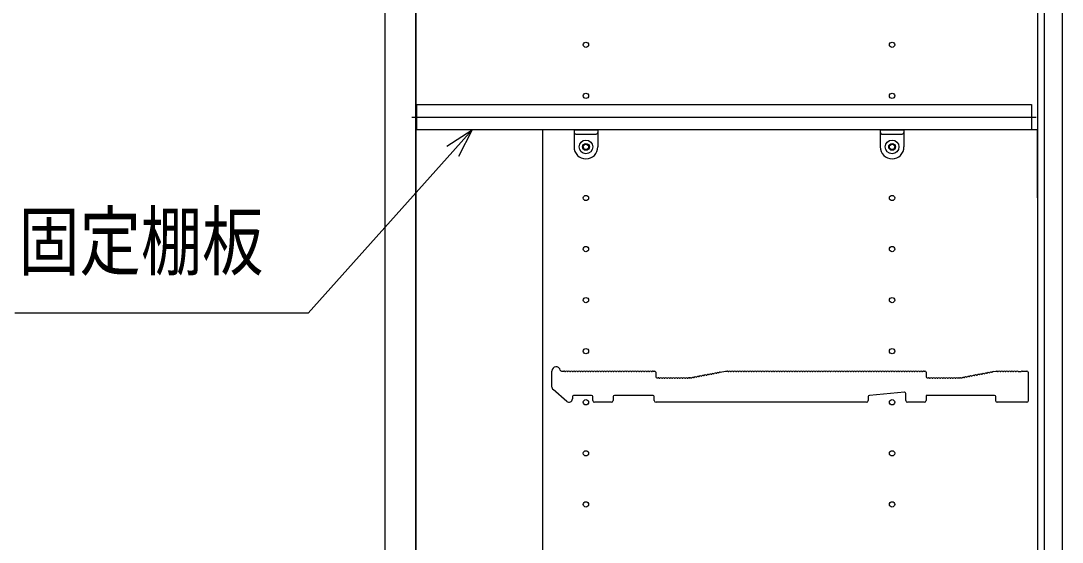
# Model space of a CAD drawing. Units: millimetres, scale not verified. Extents: x -4205 to 4205, y -2970 to 2970.
# Drawn here: x -3719 to -3107, y 51 to 357 of the extents above; entities that cross this region are included whole.
import ezdxf
from ezdxf.enums import TextEntityAlignment as Align

# ---------------------------------------------------------------- set-up
doc = ezdxf.new("R2010")
doc.units = ezdxf.units.MM
doc.header["$LTSCALE"] = 20
for name, color, linetype in [('0-2_YKK_11', 7, 'Continuous'), ('0-3_YKK_12', 2, 'Continuous'), ('0-4_YKK_13', 4, 'Continuous'), ('0-5_YKK_D', 6, 'Continuous')]:
    doc.layers.add(name, color=color, linetype=linetype)
doc.styles.add('ＭＳ ゴシック', font='')
doc.styles.get('ＭＳ ゴシック').set_extended_font_data('MS Gothic')

msp = doc.modelspace()

# ---------------------------------------------------------------- linework, layer by layer
at = {"layer": '0-2_YKK_11'}
for p, q in [((-3406.98, 141.91), (-3406.98, 151.3)), ((-3401.36, 151.3), (-3399.98, 151.3)), ((-3399.42, 151.1), (-3399.04, 151.1)), ((-3397.92, 151.1), (-3397.54, 151.1)), ((-3396.42, 151.1), (-3396.04, 151.1)), ((-3394.92, 151.1), (-3394.54, 151.1)), ((-3393.42, 151.1), (-3393.04, 151.1)), ((-3391.92, 151.1), (-3391.54, 151.1)), ((-3390.42, 151.1), (-3390.04, 151.1)), ((-3388.92, 151.1), (-3388.54, 151.1)), ((-3387.42, 151.1), (-3387.04, 151.1)), ((-3385.92, 151.1), (-3385.54, 151.1)), ((-3384.42, 151.1), (-3384.04, 151.1)), ((-3382.92, 151.1), (-3382.54, 151.1)), ((-3381.42, 151.1), (-3381.04, 151.1)), ((-3379.92, 151.1), (-3379.54, 151.1)), ((-3378.42, 151.1), (-3378.04, 151.1)), ((-3376.92, 151.1), (-3376.54, 151.1)), ((-3375.42, 151.1), (-3375.04, 151.1)), ((-3373.92, 151.1), (-3373.54, 151.1)), ((-3372.42, 151.1), (-3372.04, 151.1)), ((-3370.92, 151.1), (-3370.54, 151.1)), ((-3369.42, 151.1), (-3369.04, 151.1)), ((-3367.92, 151.1), (-3367.54, 151.1)), ((-3366.42, 151.1), (-3366.04, 151.1)), ((-3364.92, 151.1), (-3364.54, 151.1)), ((-3363.42, 151.1), (-3363.04, 151.1)), ((-3361.92, 151.1), (-3361.54, 151.1)), ((-3360.42, 151.1), (-3360.04, 151.1)), ((-3358.92, 151.1), (-3358.54, 151.1)), ((-3357.42, 151.1), (-3357.04, 151.1)), ((-3355.92, 151.1), (-3355.54, 151.1)), ((-3354.42, 151.1), (-3354.04, 151.1)), ((-3352.92, 151.1), (-3352.54, 151.1)), ((-3351.42, 151.1), (-3351.04, 151.1)), ((-3349.92, 151.1), (-3349.54, 151.1)), ((-3348.42, 151.1), (-3348.04, 151.1)), ((-3347.48, 151.3), (-3346.68, 151.3)), ((-3345.98, 150.6), (-3345.98, 148)), ((-3345.28, 147.3), (-3344.48, 147.3)), ((-3343.92, 147.1), (-3343.54, 147.1)), ((-3342.42, 147.1), (-3342.04, 147.1)), ((-3340.92, 147.1), (-3340.54, 147.1)), ((-3339.42, 147.1), (-3339.04, 147.1)), ((-3337.92, 147.1), (-3337.54, 147.1)), ((-3336.42, 147.1), (-3336.04, 147.1)), ((-3334.92, 147.1), (-3334.54, 147.1)), ((-3333.42, 147.1), (-3333.04, 147.1)), ((-3331.92, 147.1), (-3331.54, 147.1)), ((-3330.42, 147.1), (-3330.04, 147.1)), ((-3328.92, 147.1), (-3328.54, 147.1)), ((-3327.42, 147.1), (-3327.04, 147.1)), ((-3326.48, 147.3), (-3326.05, 147.3)), ((-3326.05, 147.3), (-3326.48, 147.3)), ((-3325.19, 147.25), (-3324.81, 147.32)), ((-3323.71, 147.53), (-3323.34, 147.6)), ((-3322.24, 147.81), (-3321.87, 147.88)), ((-3320.77, 148.09), (-3320.39, 148.16)), ((-3319.29, 148.37), (-3318.92, 148.44)), ((-3317.82, 148.65), (-3317.44, 148.72)), ((-3316.35, 148.93), (-3315.97, 149)), ((-3314.87, 149.21), (-3314.5, 149.28)), ((-3313.4, 149.49), (-3313.02, 149.56)), ((-3311.93, 149.77), (-3311.55, 149.84)), ((-3310.45, 150.05), (-3310.08, 150.12)), ((-3308.98, 150.33), (-3308.6, 150.41)), ((-3303.42, 151.1), (-3303.04, 151.1)), ((-3301.92, 151.1), (-3301.54, 151.1)), ((-3300.42, 151.1), (-3300.04, 151.1)), ((-3298.92, 151.1), (-3298.54, 151.1)), ((-3297.42, 151.1), (-3297.04, 151.1)), ((-3295.92, 151.1), (-3295.54, 151.1)), ((-3294.42, 151.1), (-3294.04, 151.1)), ((-3292.92, 151.1), (-3292.54, 151.1)), ((-3291.42, 151.1), (-3291.04, 151.1)), ((-3289.92, 151.1), (-3289.54, 151.1)), ((-3288.42, 151.1), (-3288.04, 151.1)), ((-3286.92, 151.1), (-3286.54, 151.1)), ((-3285.42, 151.1), (-3285.04, 151.1)), ((-3283.92, 151.1), (-3283.54, 151.1)), ((-3282.42, 151.1), (-3282.04, 151.1)), ((-3280.92, 151.1), (-3280.54, 151.1)), ((-3279.42, 151.1), (-3279.04, 151.1)), ((-3277.92, 151.1), (-3277.54, 151.1)), ((-3276.42, 151.1), (-3276.04, 151.1)), ((-3274.92, 151.1), (-3274.54, 151.1)), ((-3273.42, 151.1), (-3273.04, 151.1)), ((-3271.92, 151.1), (-3271.54, 151.1)), ((-3270.42, 151.1), (-3270.04, 151.1)), ((-3268.92, 151.1), (-3268.54, 151.1)), ((-3267.42, 151.1), (-3267.04, 151.1)), ((-3265.92, 151.1), (-3265.54, 151.1)), ((-3264.42, 151.1), (-3264.04, 151.1)), ((-3262.92, 151.1), (-3262.54, 151.1)), ((-3261.42, 151.1), (-3261.04, 151.1)), ((-3259.92, 151.1), (-3259.54, 151.1)), ((-3258.42, 151.1), (-3258.04, 151.1)), ((-3256.92, 151.1), (-3256.54, 151.1)), ((-3255.42, 151.1), (-3255.04, 151.1)), ((-3253.92, 151.1), (-3253.54, 151.1)), ((-3252.42, 151.1), (-3252.04, 151.1)), ((-3250.92, 151.1), (-3250.54, 151.1)), ((-3249.42, 151.1), (-3249.04, 151.1)), ((-3247.92, 151.1), (-3247.54, 151.1)), ((-3246.42, 151.1), (-3246.04, 151.1)), ((-3244.92, 151.1), (-3244.54, 151.1)), ((-3243.42, 151.1), (-3243.04, 151.1)), ((-3241.92, 151.1), (-3241.54, 151.1)), ((-3240.42, 151.1), (-3240.04, 151.1)), ((-3238.92, 151.1), (-3238.54, 151.1)), ((-3237.42, 151.1), (-3237.04, 151.1)), ((-3235.92, 151.1), (-3235.54, 151.1)), ((-3234.42, 151.1), (-3234.04, 151.1)), ((-3232.92, 151.1), (-3232.54, 151.1)), ((-3231.42, 151.1), (-3231.04, 151.1)), ((-3229.92, 151.1), (-3229.54, 151.1)), ((-3228.42, 151.1), (-3228.04, 151.1)), ((-3226.92, 151.1), (-3226.54, 151.1)), ((-3225.42, 151.1), (-3225.04, 151.1)), ((-3223.92, 151.1), (-3223.54, 151.1)), ((-3222.42, 151.1), (-3222.04, 151.1)), ((-3220.92, 151.1), (-3220.54, 151.1)), ((-3219.42, 151.1), (-3219.04, 151.1)), ((-3217.92, 151.1), (-3217.54, 151.1)), ((-3216.42, 151.1), (-3216.04, 151.1)), ((-3214.92, 151.1), (-3214.54, 151.1)), ((-3213.42, 151.1), (-3213.04, 151.1)), ((-3211.92, 151.1), (-3211.54, 151.1)), ((-3210.42, 151.1), (-3210.04, 151.1)), ((-3208.92, 151.1), (-3208.54, 151.1)), ((-3207.42, 151.1), (-3207.04, 151.1)), ((-3205.92, 151.1), (-3205.54, 151.1)), ((-3204.42, 151.1), (-3204.04, 151.1)), ((-3202.92, 151.1), (-3202.54, 151.1)), ((-3201.42, 151.1), (-3201.04, 151.1)), ((-3199.92, 151.1), (-3199.54, 151.1)), ((-3198.42, 151.1), (-3198.04, 151.1)), ((-3196.92, 151.1), (-3196.54, 151.1)), ((-3195.42, 151.1), (-3195.04, 151.1)), ((-3193.92, 151.1), (-3193.54, 151.1)), ((-3192.42, 151.1), (-3192.04, 151.1)), ((-3190.92, 151.1), (-3190.54, 151.1)), ((-3189.42, 151.1), (-3189.04, 151.1)), ((-3188.48, 151.3), (-3187.68, 151.3)), ((-3186.98, 150.6), (-3186.98, 148)), ((-3186.28, 147.3), (-3185.48, 147.3)), ((-3184.92, 147.1), (-3184.54, 147.1)), ((-3183.42, 147.1), (-3183.04, 147.1)), ((-3181.92, 147.1), (-3181.54, 147.1)), ((-3180.42, 147.1), (-3180.04, 147.1)), ((-3178.92, 147.1), (-3178.54, 147.1)), ((-3177.42, 147.1), (-3177.04, 147.1)), ((-3175.92, 147.1), (-3175.54, 147.1)), ((-3174.42, 147.1), (-3174.04, 147.1)), ((-3172.92, 147.1), (-3172.54, 147.1)), ((-3171.42, 147.1), (-3171.04, 147.1)), ((-3169.92, 147.1), (-3169.54, 147.1)), ((-3168.42, 147.1), (-3168.04, 147.1)), ((-3167.48, 147.3), (-3167.05, 147.3)), ((-3166.92, 147.31), (-3166.77, 147.34)), ((-3166.19, 147.25), (-3165.81, 147.32)), ((-3164.71, 147.53), (-3164.34, 147.6)), ((-3163.24, 147.81), (-3162.87, 147.88)), ((-3161.77, 148.09), (-3161.39, 148.16)), ((-3160.29, 148.37), (-3159.92, 148.44)), ((-3158.82, 148.65), (-3158.44, 148.72)), ((-3157.35, 148.93), (-3156.97, 149)), ((-3155.87, 149.21), (-3155.5, 149.28)), ((-3154.4, 149.49), (-3154.02, 149.56)), ((-3152.93, 149.77), (-3152.55, 149.84)), ((-3151.45, 150.05), (-3151.08, 150.12)), ((-3149.98, 150.33), (-3149.6, 150.41)), ((-3148.5, 150.61), (-3148.13, 150.69)), ((-3147.62, 150.99), (-3146.05, 151.29)), ((-3145.91, 151.3), (-3145.48, 151.3)), ((-3144.92, 151.1), (-3144.54, 151.1)), ((-3143.42, 151.1), (-3143.04, 151.1)), ((-3141.92, 151.1), (-3141.54, 151.1)), ((-3140.42, 151.1), (-3140.04, 151.1)), ((-3138.92, 151.1), (-3138.54, 151.1)), ((-3137.42, 151.1), (-3137.04, 151.1)), ((-3135.92, 151.1), (-3135.54, 151.1)), ((-3134.42, 151.1), (-3134.04, 151.1)), ((-3130.48, 151.3), (-3127.68, 151.3)), ((-3126.98, 150.6), (-3126.98, 133.7)), ((-3398.29, 133.49), (-3406.29, 140.4)), ((-3394.98, 136.3), (-3394.98, 135)), ((-3383.68, 137), (-3394.28, 137)), ((-3382.98, 134), (-3382.98, 136.3)), ((-3370.98, 136.3), (-3370.98, 134)), ((-3347.48, 137), (-3370.28, 137)), ((-3346.78, 134), (-3346.78, 136.3)), ((-3220.98, 136.36), (-3220.98, 134)), ((-3199.74, 138.93), (-3220.34, 137.06)), ((-3198.98, 134), (-3198.98, 138.23)), ((-3145.98, 133.7), (-3145.98, 136.3)), ((-3371.98, 133), (-3381.98, 133)), ((-3187.98, 133), (-3197.98, 133)), ((-3127.68, 133), (-3145.28, 133))]:
    msp.add_line(p, q, dxfattribs=at)
msp.add_lwpolyline([(-3124.98, 293), (-3486.48, 293), (-3486.48, 308), (-3124.98, 308)], close=True, dxfattribs=at)
for points in [[(-3121.48, 253), (-3121.48, 293), (-3412.48, 293), (-3412.48, -1322)], [(-3325.77, 147.34), (-3325.92, 147.31), (-3325.77, 147.34)], [(-3308.09, 150.71), (-3304.98, 151.3), (-3303.98, 151.3)], [(-3132.92, 151.1), (-3132.73, 151.03), (-3131.23, 151.03), (-3131.04, 151.1)], [(-3146.68, 137), (-3186.98, 137), (-3186.98, 134)], [(-3221.98, 133), (-3248.41, 133), (-3248.65, 133.13), (-3249.31, 133.13), (-3249.55, 133), (-3276.41, 133), (-3276.65, 133.13), (-3277.31, 133.13), (-3277.55, 133), (-3304.41, 133), (-3304.65, 133.13), (-3305.31, 133.13), (-3305.55, 133), (-3345.78, 133)]]:
    msp.add_lwpolyline(points, dxfattribs=at)
for centre, radius, start, end in [((-3404.48, 151.3), 2.5, 12.63563, 180), ((-3401.36, 152), 0.7, 192.63563, 270), ((-3399.98, 150.42), 0.88, 50.536, 90), ((-3398.48, 150.42), 0.88, 50.536, 129.464), ((-3396.98, 150.42), 0.88, 50.536, 129.464), ((-3395.48, 150.42), 0.88, 50.536, 129.464), ((-3393.98, 150.42), 0.88, 50.536, 129.464), ((-3392.48, 150.42), 0.88, 50.536, 129.464), ((-3390.98, 150.42), 0.88, 50.536, 129.464), ((-3389.48, 150.42), 0.88, 50.536, 129.464), ((-3387.98, 150.42), 0.88, 50.536, 129.464), ((-3386.48, 150.42), 0.88, 50.536, 129.464), ((-3384.98, 150.42), 0.88, 50.536, 129.464), ((-3383.48, 150.42), 0.88, 50.536, 129.464), ((-3381.98, 150.42), 0.88, 50.536, 129.464), ((-3380.48, 150.42), 0.88, 50.536, 129.464), ((-3378.98, 150.42), 0.88, 50.536, 129.464), ((-3377.48, 150.42), 0.88, 50.536, 129.464), ((-3375.98, 150.42), 0.88, 50.536, 129.464), ((-3374.48, 150.42), 0.88, 50.536, 129.464), ((-3372.98, 150.42), 0.88, 50.536, 129.464), ((-3371.48, 150.42), 0.88, 50.536, 129.464), ((-3369.98, 150.42), 0.88, 50.536, 129.464), ((-3368.48, 150.42), 0.88, 50.536, 129.464), ((-3366.98, 150.42), 0.88, 50.536, 129.464), ((-3365.48, 150.42), 0.88, 50.536, 129.464), ((-3363.98, 150.42), 0.88, 50.536, 129.464), ((-3362.48, 150.42), 0.88, 50.536, 129.464), ((-3360.98, 150.42), 0.88, 50.536, 129.464), ((-3359.48, 150.42), 0.88, 50.536, 129.464), ((-3357.98, 150.42), 0.88, 50.536, 129.464), ((-3356.48, 150.42), 0.88, 50.536, 129.464), ((-3354.98, 150.42), 0.88, 50.536, 129.464), ((-3353.48, 150.42), 0.88, 50.536, 129.464), ((-3351.98, 150.42), 0.88, 50.536, 129.464), ((-3350.48, 150.42), 0.88, 50.536, 129.464), ((-3348.98, 150.42), 0.88, 50.536, 129.464), ((-3347.48, 150.42), 0.88, 90, 129.464), ((-3346.68, 150.6), 0.7, 0, 90), ((-3345.28, 148), 0.7, 180, 270), ((-3344.48, 146.42), 0.88, 50.536, 90), ((-3342.98, 146.42), 0.88, 50.536, 129.464), ((-3341.48, 146.42), 0.88, 50.536, 129.464), ((-3339.98, 146.42), 0.88, 50.536, 129.464), ((-3338.48, 146.42), 0.88, 50.536, 129.464), ((-3336.98, 146.42), 0.88, 50.536, 129.464), ((-3335.48, 146.42), 0.88, 50.536, 129.464), ((-3333.98, 146.42), 0.88, 50.536, 129.464), ((-3332.48, 146.42), 0.88, 50.536, 129.464), ((-3330.98, 146.42), 0.88, 50.536, 129.464), ((-3329.48, 146.42), 0.88, 50.536, 129.464), ((-3327.98, 146.42), 0.88, 50.536, 129.464), ((-3326.48, 146.42), 0.88, 90, 129.464), ((-3326.05, 148), 0.7, 270, 280.7843), ((-3326.05, 148), 0.7, 270, 280.7843), ((-3325.61, 146.47), 0.88, 61.3203, 100.7843), ((-3324.14, 146.76), 0.88, 61.3203, 140.24829), ((-3322.66, 147.04), 0.88, 61.3203, 140.24829), ((-3321.19, 147.32), 0.88, 61.3203, 140.24829), ((-3319.71, 147.6), 0.88, 61.3203, 140.24829), ((-3318.24, 147.88), 0.88, 61.3203, 140.24829), ((-3316.77, 148.16), 0.88, 61.3203, 140.24829), ((-3315.29, 148.44), 0.88, 61.3203, 140.24829), ((-3313.82, 148.72), 0.88, 61.3203, 140.24829), ((-3312.35, 149), 0.88, 61.3203, 140.24829), ((-3310.87, 149.28), 0.88, 61.3203, 140.24829), ((-3309.4, 149.56), 0.88, 61.3203, 140.24829), ((-3307.93, 149.84), 0.88, 100.7843, 140.24829), ((-3303.98, 150.42), 0.88, 50.536, 90), ((-3302.48, 150.42), 0.88, 50.536, 129.464), ((-3300.98, 150.42), 0.88, 50.536, 129.464), ((-3299.48, 150.42), 0.88, 50.536, 129.464), ((-3297.98, 150.42), 0.88, 50.536, 129.464), ((-3296.48, 150.42), 0.88, 50.536, 129.464), ((-3294.98, 150.42), 0.88, 50.536, 129.464), ((-3293.48, 150.42), 0.88, 50.536, 129.464), ((-3291.98, 150.42), 0.88, 50.536, 129.464), ((-3290.48, 150.42), 0.88, 50.536, 129.464), ((-3288.98, 150.42), 0.88, 50.536, 129.464), ((-3287.48, 150.42), 0.88, 50.536, 129.464), ((-3285.98, 150.42), 0.88, 50.536, 129.464), ((-3284.48, 150.42), 0.88, 50.536, 129.464), ((-3282.98, 150.42), 0.88, 50.536, 129.464), ((-3281.48, 150.42), 0.88, 50.536, 129.464), ((-3279.98, 150.42), 0.88, 50.536, 129.464), ((-3278.48, 150.42), 0.88, 50.536, 129.464), ((-3276.98, 150.42), 0.88, 50.536, 129.464), ((-3275.48, 150.42), 0.88, 50.536, 129.464), ((-3273.98, 150.42), 0.88, 50.536, 129.464), ((-3272.48, 150.42), 0.88, 50.536, 129.464), ((-3270.98, 150.42), 0.88, 50.536, 129.464), ((-3269.48, 150.42), 0.88, 50.536, 129.464), ((-3267.98, 150.42), 0.88, 50.536, 129.464), ((-3266.48, 150.42), 0.88, 50.536, 129.464), ((-3264.98, 150.42), 0.88, 50.536, 129.464), ((-3263.48, 150.42), 0.88, 50.536, 129.464), ((-3261.98, 150.42), 0.88, 50.536, 129.464), ((-3260.48, 150.42), 0.88, 50.536, 129.464), ((-3258.98, 150.42), 0.88, 50.536, 129.464), ((-3257.48, 150.42), 0.88, 50.536, 129.464), ((-3255.98, 150.42), 0.88, 50.536, 129.464), ((-3254.48, 150.42), 0.88, 50.536, 129.464), ((-3252.98, 150.42), 0.88, 50.536, 129.464), ((-3251.48, 150.42), 0.88, 50.536, 129.464), ((-3249.98, 150.42), 0.88, 50.536, 129.464), ((-3248.48, 150.42), 0.88, 50.536, 129.464), ((-3246.98, 150.42), 0.88, 50.536, 129.464), ((-3245.48, 150.42), 0.88, 50.536, 129.464), ((-3243.98, 150.42), 0.88, 50.536, 129.464), ((-3242.48, 150.42), 0.88, 50.536, 129.464), ((-3240.98, 150.42), 0.88, 50.536, 129.464), ((-3239.48, 150.42), 0.88, 50.536, 129.464), ((-3237.98, 150.42), 0.88, 50.536, 129.464), ((-3236.48, 150.42), 0.88, 50.536, 129.464), ((-3234.98, 150.42), 0.88, 50.536, 129.464), ((-3233.48, 150.42), 0.88, 50.536, 129.464), ((-3231.98, 150.42), 0.88, 50.536, 129.464), ((-3230.48, 150.42), 0.88, 50.536, 129.464), ((-3228.98, 150.42), 0.88, 50.536, 129.464), ((-3227.48, 150.42), 0.88, 50.536, 129.464), ((-3225.98, 150.42), 0.88, 50.536, 129.464), ((-3224.48, 150.42), 0.88, 50.536, 129.464), ((-3222.98, 150.42), 0.88, 50.536, 129.464), ((-3221.48, 150.42), 0.88, 50.536, 129.464), ((-3219.98, 150.42), 0.88, 50.536, 129.464), ((-3218.48, 150.42), 0.88, 50.536, 129.464), ((-3216.98, 150.42), 0.88, 50.536, 129.464), ((-3215.48, 150.42), 0.88, 50.536, 129.464), ((-3213.98, 150.42), 0.88, 50.536, 129.464), ((-3212.48, 150.42), 0.88, 50.536, 129.464), ((-3210.98, 150.42), 0.88, 50.536, 129.464), ((-3209.48, 150.42), 0.88, 50.536, 129.464), ((-3207.98, 150.42), 0.88, 50.536, 129.464), ((-3206.48, 150.42), 0.88, 50.536, 129.464), ((-3204.98, 150.42), 0.88, 50.536, 129.464), ((-3203.48, 150.42), 0.88, 50.536, 129.464), ((-3201.98, 150.42), 0.88, 50.536, 129.464), ((-3200.48, 150.42), 0.88, 50.536, 129.464), ((-3198.98, 150.42), 0.88, 50.536, 129.464), ((-3197.48, 150.42), 0.88, 50.536, 129.464), ((-3195.98, 150.42), 0.88, 50.536, 129.464), ((-3194.48, 150.42), 0.88, 50.536, 129.464), ((-3192.98, 150.42), 0.88, 50.536, 129.464), ((-3191.48, 150.42), 0.88, 50.536, 129.464), ((-3189.98, 150.42), 0.88, 50.536, 129.464), ((-3188.48, 150.42), 0.88, 90, 129.464), ((-3187.68, 150.6), 0.7, 0, 90), ((-3186.28, 148), 0.7, 180, 270), ((-3185.48, 146.42), 0.88, 50.536, 90), ((-3183.98, 146.42), 0.88, 50.536, 129.464), ((-3182.48, 146.42), 0.88, 50.536, 129.464), ((-3180.98, 146.42), 0.88, 50.536, 129.464), ((-3179.48, 146.42), 0.88, 50.536, 129.464), ((-3177.98, 146.42), 0.88, 50.536, 129.464), ((-3176.48, 146.42), 0.88, 50.536, 129.464), ((-3174.98, 146.42), 0.88, 50.536, 129.464), ((-3173.48, 146.42), 0.88, 50.536, 129.464), ((-3171.98, 146.42), 0.88, 50.536, 129.464), ((-3170.48, 146.42), 0.88, 50.536, 129.464), ((-3168.98, 146.42), 0.88, 50.536, 129.464), ((-3167.48, 146.42), 0.88, 90, 129.464), ((-3167.05, 148), 0.7, 270, 280.7843), ((-3166.61, 146.47), 0.88, 61.3203, 100.7843), ((-3165.14, 146.76), 0.88, 61.3203, 140.24829), ((-3163.66, 147.04), 0.88, 61.3203, 140.24829), ((-3162.19, 147.32), 0.88, 61.3203, 140.24829), ((-3160.71, 147.6), 0.88, 61.3203, 140.24829), ((-3159.24, 147.88), 0.88, 61.3203, 140.24829), ((-3157.77, 148.16), 0.88, 61.3203, 140.24829), ((-3156.29, 148.44), 0.88, 61.3203, 140.24829), ((-3154.82, 148.72), 0.88, 61.3203, 140.24829), ((-3153.35, 149), 0.88, 61.3203, 140.24829), ((-3151.87, 149.28), 0.88, 61.3203, 140.24829), ((-3150.4, 149.56), 0.88, 61.3203, 140.24829), ((-3148.93, 149.84), 0.88, 61.3203, 140.24829), ((-3147.45, 150.12), 0.88, 100.7843, 140.24829), ((-3145.91, 150.6), 0.7, 90, 100.7843), ((-3145.48, 150.42), 0.88, 50.536, 90), ((-3143.98, 150.42), 0.88, 50.536, 129.464), ((-3142.48, 150.42), 0.88, 50.536, 129.464), ((-3140.98, 150.42), 0.88, 50.536, 129.464), ((-3139.48, 150.42), 0.88, 50.536, 129.464), ((-3137.98, 150.42), 0.88, 50.536, 129.464), ((-3136.48, 150.42), 0.88, 50.536, 129.464), ((-3134.98, 150.42), 0.88, 50.536, 129.464), ((-3133.48, 150.42), 0.88, 50.46055, 129.464), ((-3130.48, 150.42), 0.88, 90, 129.53945), ((-3127.68, 150.6), 0.7, 0, 90), ((-3404.98, 141.91), 2, 180, 229.16128), ((-3396.98, 135), 2, 229.16128, 0), ((-3394.28, 136.3), 0.7, 90, 180), ((-3383.68, 136.3), 0.7, 0, 90), ((-3370.28, 136.3), 0.7, 90, 180), ((-3347.48, 136.3), 0.7, 0, 90), ((-3220.28, 136.36), 0.7, 95.19443, 180), ((-3199.68, 138.23), 0.7, 0, 95.19443), ((-3146.68, 136.3), 0.7, 0, 90), ((-3381.98, 134), 1, 180, 270), ((-3371.98, 134), 1, 270, 0), ((-3345.78, 134), 1, 180, 270), ((-3221.98, 134), 1, 270, 0), ((-3197.98, 134), 1, 180, 270), ((-3187.98, 134), 1, 270, 0), ((-3145.28, 133.7), 0.7, 180, 270), ((-3127.68, 133.7), 0.7, 270, 0)]:
    msp.add_arc(centre, radius, start, end, dxfattribs=at)
at = {"layer": '0-3_YKK_12'}
for p, q in [((-3121.48, 843.5), (-3121.48, -1327.5)), ((-3117.48, 843.5), (-3117.48, -1327.5)), ((-3489.27, 300.5), (-3122.19, 300.5))]:
    msp.add_line(p, q, dxfattribs=at)
for points in [[(-3106.98, -1337), (-3486.98, -1337), (-3486.98, 853), (-3106.98, 853)], [(-3486.98, -1334), (-3504.98, -1334), (-3504.98, 850), (-3486.98, 850)]]:
    msp.add_lwpolyline(points, close=True, dxfattribs=at)
for centre in [(-3386.98, 343), (-3206.98, 343), (-3386.98, 313), (-3206.98, 313), (-3386.98, 283), (-3206.98, 283), (-3386.98, 253), (-3206.98, 253), (-3386.98, 223), (-3206.98, 223), (-3386.98, 193), (-3206.98, 193), (-3386.98, 163), (-3206.98, 163), (-3386.98, 133), (-3206.98, 133), (-3386.98, 103), (-3206.98, 103), (-3386.98, 73), (-3206.98, 73)]:
    msp.add_circle(centre, 1.55, dxfattribs=at)
at = {"layer": '0-4_YKK_13'}
for p, q in [((-3393.98, 293), (-3393.98, 283)), ((-3392.98, 290.5), (-3380.98, 290.5)), ((-3213.98, 293), (-3213.98, 283)), ((-3212.98, 290.5), (-3200.98, 290.5))]:
    msp.add_line(p, q, dxfattribs=at)
for points in [[(-3393.98, 293), (-3379.98, 293), (-3379.98, 283)], [(-3213.98, 293), (-3199.98, 293), (-3199.98, 283)]]:
    msp.add_lwpolyline(points, dxfattribs=at)
for centre, radius in [((-3386.98, 283), 4), ((-3386.98, 283), 2), ((-3206.98, 283), 4), ((-3206.98, 283), 2)]:
    msp.add_circle(centre, radius, dxfattribs=at)
for centre, radius, start, end in [((-3392.98, 291.5), 1, 180, 270), ((-3380.98, 291.5), 1, 270, 0), ((-3212.98, 291.5), 1, 180, 270), ((-3200.98, 291.5), 1, 270, 0), ((-3386.98, 283), 7, 180, 0), ((-3206.98, 283), 7, 180, 0)]:
    msp.add_arc(centre, radius, start, end, dxfattribs=at)
at = {"layer": '0-5_YKK_D'}
for points in [[(-3453.96, 293), (-3465.29, 280.32), (-3550.22, 185.24), (-3722.85, 185.24)], [(-3468.68, 283.36), (-3453.96, 293), (-3461.89, 277.29)]]:
    msp.add_lwpolyline(points, dxfattribs=at)

# ---------------------------------------------------------------- texts
at = {"layer": '0-5_YKK_D', "style": 'ＭＳ ゴシック', "width": 0.8}
msp.add_text('固定棚板', height=32.99, dxfattribs=at).set_placement((-3720.66, 201.2), align=Align.BOTTOM_LEFT)

doc.saveas('drawing.dxf')
